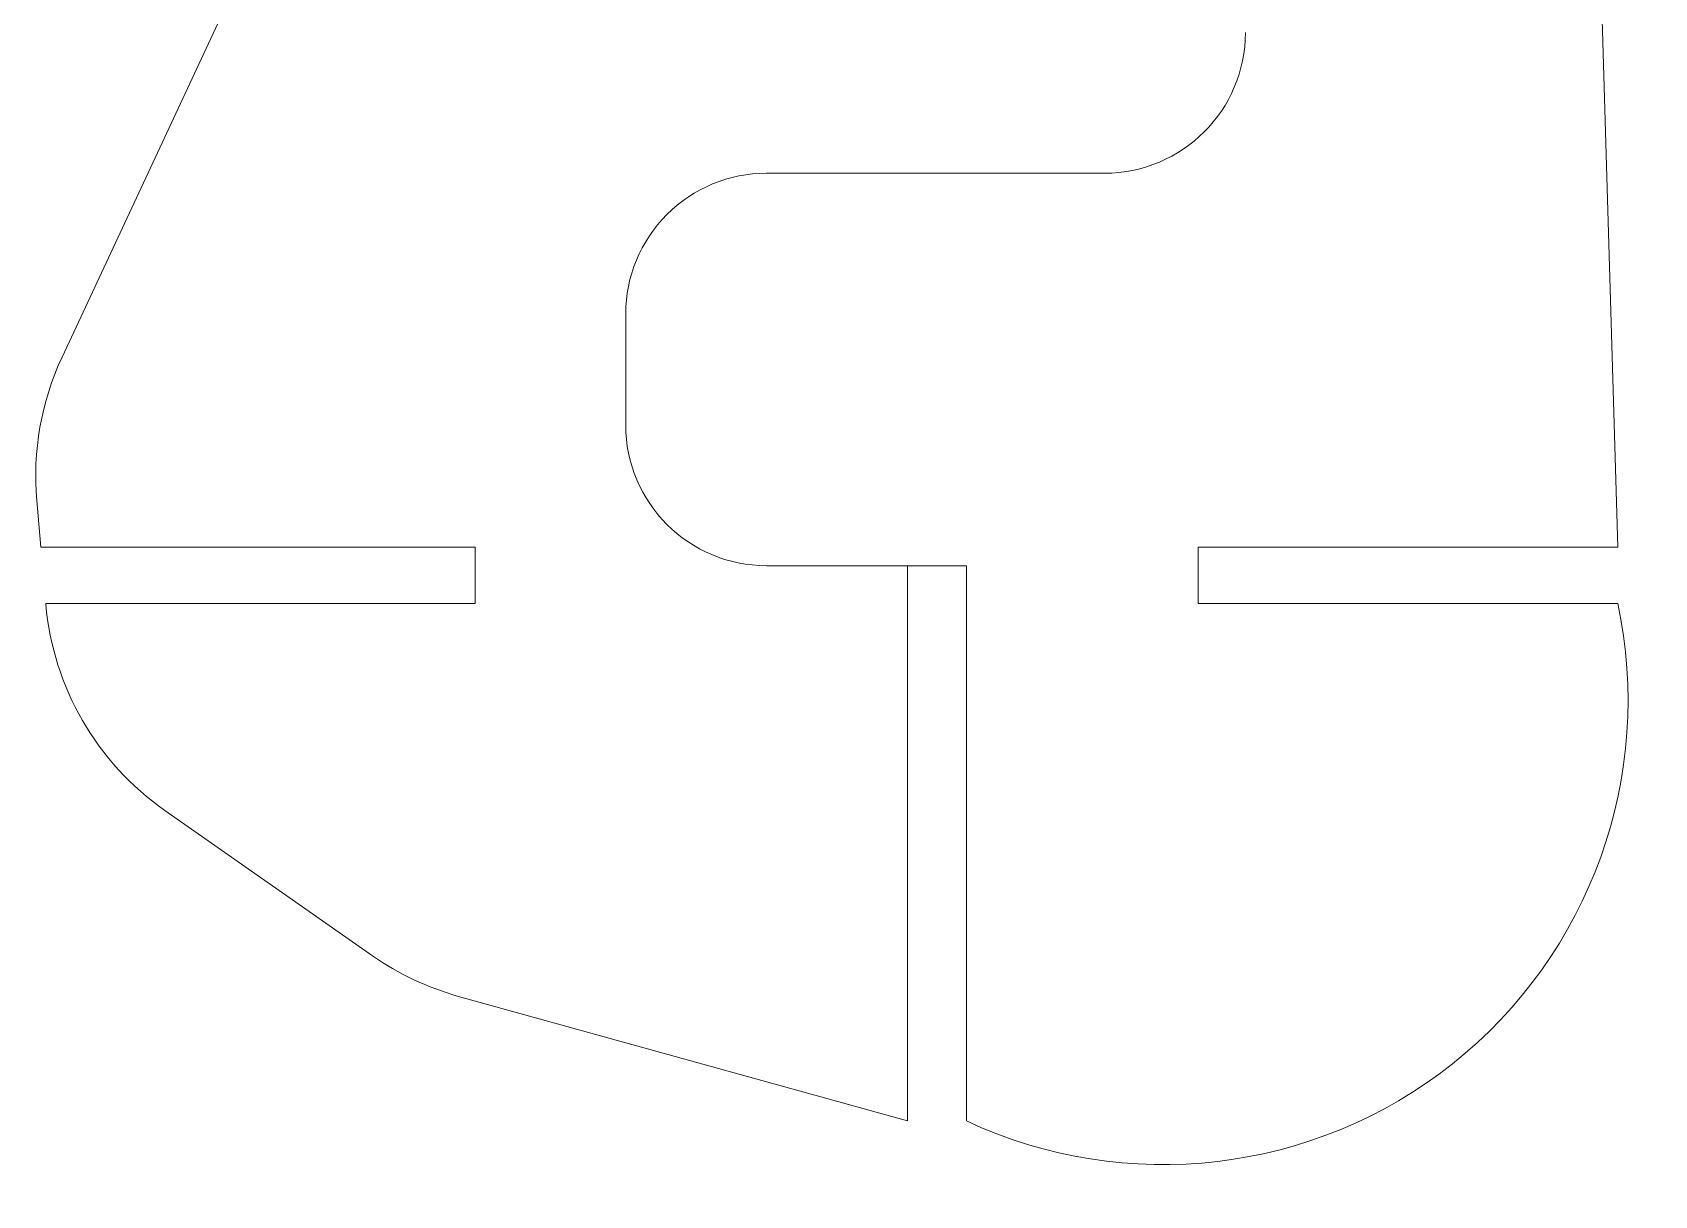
# Model space of a CAD drawing. Header units: millimetres. Extents: x 570 to 650.8, y -8.3 to 42.9.
# Drawn here: x 579.84 to 586.5, y 15.46 to 20.24 of the extents above; entities that cross this region are included whole.
import ezdxf

# ---------------------------------------------------------------- set-up
doc = ezdxf.new("R2010")
doc.units = ezdxf.units.MM
doc.header["$MEASUREMENT"] = 0
doc.layers.add('Layer 1', color=7, linetype='Continuous')

msp = doc.modelspace()

# ---------------------------------------------------------------- linework, layer by layer
at = {"layer": 'Layer 1', "color": 4, "lineweight": 9}
for points in [[(586.35007, 18.12887), (586.35007, 18.12887), (586.24953, 21.49779), (586.24953, 21.49779)], [(586.35007, 18.12887), (586.35007, 18.12887), (586.24953, 21.49779), (586.24953, 21.49779)], [(586.35007, 18.12887), (586.35007, 18.12887), (586.24953, 21.49779), (586.24953, 21.49779)], [(586.35007, 18.12887), (586.35007, 18.12887), (586.24953, 21.49779), (586.24953, 21.49779)], [(586.35007, 18.12887), (586.35007, 18.12887), (586.24953, 21.49779), (586.24953, 21.49779)], [(586.35007, 18.12887), (586.35007, 18.12887), (586.24953, 21.49779), (586.24953, 21.49779)], [(586.35007, 18.12887), (586.35007, 18.12887), (586.24953, 21.49779), (586.24953, 21.49779)], [(586.35007, 18.12887), (586.35007, 18.12887), (586.24953, 21.49779), (586.24953, 21.49779)], [(586.35007, 18.12887), (586.35007, 18.12887), (586.24953, 21.49779), (586.24953, 21.49779)], [(586.35007, 18.12887), (586.35007, 18.12887), (586.24953, 21.49779), (586.24953, 21.49779)], [(586.35007, 18.12887), (586.35007, 18.12887), (586.24953, 21.49779), (586.24953, 21.49779)], [(586.35007, 18.12887), (586.35007, 18.12887), (586.24953, 21.49779), (586.24953, 21.49779)], [(586.35007, 18.12887), (586.35007, 18.12887), (586.24953, 21.49779), (586.24953, 21.49779)], [(586.35007, 18.12887), (586.35007, 18.12887), (586.24953, 21.49779), (586.24953, 21.49779)], [(586.35007, 18.12887), (586.35007, 18.12887), (586.24953, 21.49779), (586.24953, 21.49779)], [(586.35007, 18.12887), (586.35007, 18.12887), (586.24953, 21.49779), (586.24953, 21.49779)], [(586.35007, 18.12887), (586.35007, 18.12887), (586.24953, 21.49779), (586.24953, 21.49779)], [(586.35007, 18.12887), (586.35007, 18.12887), (586.24953, 21.49779), (586.24953, 21.49779)], [(586.35007, 18.12887), (586.35007, 18.12887), (586.24953, 21.49779), (586.24953, 21.49779)], [(586.35007, 18.12887), (586.35007, 18.12887), (586.24953, 21.49779), (586.24953, 21.49779)], [(586.35007, 18.12887), (586.35007, 18.12887), (586.24953, 21.49779), (586.24953, 21.49779)], [(580.79902, 20.71151), (580.79902, 20.71151), (579.95866, 18.90959), (579.95866, 18.90959)], [(580.79902, 20.71151), (580.79902, 20.71151), (579.95866, 18.90959), (579.95866, 18.90959)], [(580.79902, 20.71151), (580.79902, 20.71151), (579.95866, 18.90959), (579.95866, 18.90959)], [(580.79902, 20.71151), (580.79902, 20.71151), (579.95866, 18.90959), (579.95866, 18.90959)], [(580.79902, 20.71151), (580.79902, 20.71151), (579.95866, 18.90959), (579.95866, 18.90959)], [(580.79902, 20.71151), (580.79902, 20.71151), (579.95866, 18.90959), (579.95866, 18.90959)], [(580.79902, 20.71151), (580.79902, 20.71151), (579.95866, 18.90959), (579.95866, 18.90959)], [(580.79902, 20.71151), (580.79902, 20.71151), (579.95866, 18.90959), (579.95866, 18.90959)], [(580.79902, 20.71151), (580.79902, 20.71151), (579.95866, 18.90959), (579.95866, 18.90959)], [(580.79902, 20.71151), (580.79902, 20.71151), (579.95866, 18.90959), (579.95866, 18.90959)], [(580.79902, 20.71151), (580.79902, 20.71151), (579.95866, 18.90959), (579.95866, 18.90959)], [(580.79902, 20.71151), (580.79902, 20.71151), (579.95866, 18.90959), (579.95866, 18.90959)], [(580.79902, 20.71151), (580.79902, 20.71151), (579.95866, 18.90959), (579.95866, 18.90959)], [(580.79902, 20.71151), (580.79902, 20.71151), (579.95866, 18.90959), (579.95866, 18.90959)], [(580.79902, 20.71151), (580.79902, 20.71151), (579.95866, 18.90959), (579.95866, 18.90959)], [(580.79902, 20.71151), (580.79902, 20.71151), (579.95866, 18.90959), (579.95866, 18.90959)], [(580.79902, 20.71151), (580.79902, 20.71151), (579.95866, 18.90959), (579.95866, 18.90959)], [(580.79902, 20.71151), (580.79902, 20.71151), (579.95866, 18.90959), (579.95866, 18.90959)], [(580.79902, 20.71151), (580.79902, 20.71151), (579.95866, 18.90959), (579.95866, 18.90959)], [(580.79902, 20.71151), (580.79902, 20.71151), (579.95866, 18.90959), (579.95866, 18.90959)], [(580.79902, 20.71151), (580.79902, 20.71151), (579.95866, 18.90959), (579.95866, 18.90959)], [(584.24139, 19.66539), (584.56096, 19.66539), (584.82002, 19.92444), (584.82002, 20.24397)], [(583.43137, 19.66539), (583.43137, 19.66539), (582.85281, 19.66539), (582.85281, 19.66539)], [(583.43137, 19.66539), (583.43137, 19.66539), (582.85281, 19.66539), (582.85281, 19.66539)], [(583.43137, 19.66539), (583.43137, 19.66539), (582.85281, 19.66539), (582.85281, 19.66539)], [(583.43137, 19.66539), (583.43137, 19.66539), (582.85281, 19.66539), (582.85281, 19.66539)], [(583.43137, 19.66539), (583.43137, 19.66539), (582.85281, 19.66539), (582.85281, 19.66539)], [(583.43137, 19.66539), (583.43137, 19.66539), (582.85281, 19.66539), (582.85281, 19.66539)], [(583.43137, 19.66539), (583.43137, 19.66539), (582.85281, 19.66539), (582.85281, 19.66539)], [(583.43137, 19.66539), (583.43137, 19.66539), (582.85281, 19.66539), (582.85281, 19.66539)], [(583.43137, 19.66539), (583.43137, 19.66539), (582.85281, 19.66539), (582.85281, 19.66539)], [(583.43137, 19.66539), (583.43137, 19.66539), (582.85281, 19.66539), (582.85281, 19.66539)], [(583.43137, 19.66539), (583.43137, 19.66539), (582.85281, 19.66539), (582.85281, 19.66539)], [(583.43137, 19.66539), (583.43137, 19.66539), (582.85281, 19.66539), (582.85281, 19.66539)], [(583.43137, 19.66539), (583.43137, 19.66539), (582.85281, 19.66539), (582.85281, 19.66539)], [(583.43137, 19.66539), (583.43137, 19.66539), (582.85281, 19.66539), (582.85281, 19.66539)], [(583.43137, 19.66539), (583.43137, 19.66539), (582.85281, 19.66539), (582.85281, 19.66539)], [(583.43137, 19.66539), (583.43137, 19.66539), (582.85281, 19.66539), (582.85281, 19.66539)], [(583.43137, 19.66539), (583.43137, 19.66539), (582.85281, 19.66539), (582.85281, 19.66539)], [(583.43137, 19.66539), (583.43137, 19.66539), (582.85281, 19.66539), (582.85281, 19.66539)], [(583.43137, 19.66539), (583.43137, 19.66539), (582.85281, 19.66539), (582.85281, 19.66539)], [(583.43137, 19.66539), (583.43137, 19.66539), (582.85281, 19.66539), (582.85281, 19.66539)], [(583.43137, 19.66539), (583.43137, 19.66539), (582.85281, 19.66539), (582.85281, 19.66539)], [(584.24139, 19.66539), (584.24139, 19.66539), (583.43137, 19.66539), (583.43137, 19.66539)], [(584.24139, 19.66539), (584.24139, 19.66539), (583.43137, 19.66539), (583.43137, 19.66539)], [(584.24139, 19.66539), (584.24139, 19.66539), (583.43137, 19.66539), (583.43137, 19.66539)], [(584.24139, 19.66539), (584.24139, 19.66539), (583.43137, 19.66539), (583.43137, 19.66539)], [(584.24139, 19.66539), (584.24139, 19.66539), (583.43137, 19.66539), (583.43137, 19.66539)], [(584.24139, 19.66539), (584.24139, 19.66539), (583.43137, 19.66539), (583.43137, 19.66539)], [(584.24139, 19.66539), (584.24139, 19.66539), (583.43137, 19.66539), (583.43137, 19.66539)], [(584.24139, 19.66539), (584.24139, 19.66539), (583.43137, 19.66539), (583.43137, 19.66539)], [(584.24139, 19.66539), (584.24139, 19.66539), (583.43137, 19.66539), (583.43137, 19.66539)], [(584.24139, 19.66539), (584.24139, 19.66539), (583.43137, 19.66539), (583.43137, 19.66539)], [(584.24139, 19.66539), (584.24139, 19.66539), (583.43137, 19.66539), (583.43137, 19.66539)], [(584.24139, 19.66539), (584.24139, 19.66539), (583.43137, 19.66539), (583.43137, 19.66539)], [(584.24139, 19.66539), (584.24139, 19.66539), (583.43137, 19.66539), (583.43137, 19.66539)], [(584.24139, 19.66539), (584.24139, 19.66539), (583.43137, 19.66539), (583.43137, 19.66539)], [(584.24139, 19.66539), (584.24139, 19.66539), (583.43137, 19.66539), (583.43137, 19.66539)], [(584.24139, 19.66539), (584.24139, 19.66539), (583.43137, 19.66539), (583.43137, 19.66539)], [(584.24139, 19.66539), (584.24139, 19.66539), (583.43137, 19.66539), (583.43137, 19.66539)], [(584.24139, 19.66539), (584.24139, 19.66539), (583.43137, 19.66539), (583.43137, 19.66539)], [(584.24139, 19.66539), (584.24139, 19.66539), (583.43137, 19.66539), (583.43137, 19.66539)], [(584.24139, 19.66539), (584.24139, 19.66539), (583.43137, 19.66539), (583.43137, 19.66539)], [(584.24139, 19.66539), (584.24139, 19.66539), (583.43137, 19.66539), (583.43137, 19.66539)], [(582.27421, 19.08678), (582.27421, 19.08678), (582.27421, 18.63087), (582.27421, 18.63087)], [(582.27421, 19.08678), (582.27421, 19.08678), (582.27421, 18.63087), (582.27421, 18.63087)], [(582.27421, 19.08678), (582.27421, 19.08678), (582.27421, 18.63087), (582.27421, 18.63087)], [(582.27421, 19.08678), (582.27421, 19.08678), (582.27421, 18.63087), (582.27421, 18.63087)], [(582.27421, 19.08678), (582.27421, 19.08678), (582.27421, 18.63087), (582.27421, 18.63087)], [(582.27421, 19.08678), (582.27421, 19.08678), (582.27421, 18.63087), (582.27421, 18.63087)], [(582.27421, 19.08678), (582.27421, 19.08678), (582.27421, 18.63087), (582.27421, 18.63087)], [(582.27421, 19.08678), (582.27421, 19.08678), (582.27421, 18.63087), (582.27421, 18.63087)], [(582.27421, 19.08678), (582.27421, 19.08678), (582.27421, 18.63087), (582.27421, 18.63087)], [(582.27421, 19.08678), (582.27421, 19.08678), (582.27421, 18.63087), (582.27421, 18.63087)], [(582.27421, 19.08678), (582.27421, 19.08678), (582.27421, 18.63087), (582.27421, 18.63087)], [(582.27421, 19.08678), (582.27421, 19.08678), (582.27421, 18.63087), (582.27421, 18.63087)], [(582.27421, 19.08678), (582.27421, 19.08678), (582.27421, 18.63087), (582.27421, 18.63087)], [(582.27421, 19.08678), (582.27421, 19.08678), (582.27421, 18.63087), (582.27421, 18.63087)], [(582.27421, 19.08678), (582.27421, 19.08678), (582.27421, 18.63087), (582.27421, 18.63087)], [(582.27421, 19.08678), (582.27421, 19.08678), (582.27421, 18.63087), (582.27421, 18.63087)], [(582.27421, 19.08678), (582.27421, 19.08678), (582.27421, 18.63087), (582.27421, 18.63087)], [(582.27421, 19.08678), (582.27421, 19.08678), (582.27421, 18.63087), (582.27421, 18.63087)], [(582.27421, 19.08678), (582.27421, 19.08678), (582.27421, 18.63087), (582.27421, 18.63087)], [(582.27421, 19.08678), (582.27421, 19.08678), (582.27421, 18.63087), (582.27421, 18.63087)], [(582.27421, 19.08678), (582.27421, 19.08678), (582.27421, 18.63087), (582.27421, 18.63087)], [(579.95866, 18.90959), (579.87281, 18.72549), (579.83696, 18.52198), (579.85463, 18.31962)], [(582.27421, 18.63087), (582.27421, 18.31128), (582.53323, 18.05226), (582.85281, 18.05221)], [(579.85463, 18.31962), (579.85463, 18.31962), (579.87143, 18.12887), (579.87143, 18.12887)], [(579.85463, 18.31962), (579.85463, 18.31962), (579.87143, 18.12887), (579.87143, 18.12887)], [(579.85463, 18.31962), (579.85463, 18.31962), (579.87143, 18.12887), (579.87143, 18.12887)], [(579.85463, 18.31962), (579.85463, 18.31962), (579.87143, 18.12887), (579.87143, 18.12887)], [(579.85463, 18.31962), (579.85463, 18.31962), (579.87143, 18.12887), (579.87143, 18.12887)], [(579.85463, 18.31962), (579.85463, 18.31962), (579.87143, 18.12887), (579.87143, 18.12887)], [(579.85463, 18.31962), (579.85463, 18.31962), (579.87143, 18.12887), (579.87143, 18.12887)], [(579.85463, 18.31962), (579.85463, 18.31962), (579.87143, 18.12887), (579.87143, 18.12887)], [(579.85463, 18.31962), (579.85463, 18.31962), (579.87143, 18.12887), (579.87143, 18.12887)], [(579.85463, 18.31962), (579.85463, 18.31962), (579.87143, 18.12887), (579.87143, 18.12887)], [(579.85463, 18.31962), (579.85463, 18.31962), (579.87143, 18.12887), (579.87143, 18.12887)], [(579.85463, 18.31962), (579.85463, 18.31962), (579.87143, 18.12887), (579.87143, 18.12887)], [(579.85463, 18.31962), (579.85463, 18.31962), (579.87143, 18.12887), (579.87143, 18.12887)], [(579.85463, 18.31962), (579.85463, 18.31962), (579.87143, 18.12887), (579.87143, 18.12887)], [(579.85463, 18.31962), (579.85463, 18.31962), (579.87143, 18.12887), (579.87143, 18.12887)], [(579.85463, 18.31962), (579.85463, 18.31962), (579.87143, 18.12887), (579.87143, 18.12887)], [(579.85463, 18.31962), (579.85463, 18.31962), (579.87143, 18.12887), (579.87143, 18.12887)], [(579.85463, 18.31962), (579.85463, 18.31962), (579.87143, 18.12887), (579.87143, 18.12887)], [(579.85463, 18.31962), (579.85463, 18.31962), (579.87143, 18.12887), (579.87143, 18.12887)], [(579.85463, 18.31962), (579.85463, 18.31962), (579.87143, 18.12887), (579.87143, 18.12887)], [(579.85463, 18.31962), (579.85463, 18.31962), (579.87143, 18.12887), (579.87143, 18.12887)], [(581.65636, 18.12887), (581.65636, 18.12887), (579.87143, 18.12887), (579.87143, 18.12887)], [(581.65636, 18.12887), (581.65636, 18.12887), (579.87143, 18.12887), (579.87143, 18.12887)], [(581.65636, 18.12887), (581.65636, 18.12887), (579.87143, 18.12887), (579.87143, 18.12887)], [(581.65636, 18.12887), (581.65636, 18.12887), (579.87143, 18.12887), (579.87143, 18.12887)], [(581.65636, 18.12887), (581.65636, 18.12887), (579.87143, 18.12887), (579.87143, 18.12887)], [(581.65636, 18.12887), (581.65636, 18.12887), (579.87143, 18.12887), (579.87143, 18.12887)], [(581.65636, 18.12887), (581.65636, 18.12887), (579.87143, 18.12887), (579.87143, 18.12887)], [(581.65636, 18.12887), (581.65636, 18.12887), (579.87143, 18.12887), (579.87143, 18.12887)], [(581.65636, 18.12887), (581.65636, 18.12887), (579.87143, 18.12887), (579.87143, 18.12887)], [(581.65636, 18.12887), (581.65636, 18.12887), (579.87143, 18.12887), (579.87143, 18.12887)], [(581.65636, 18.12887), (581.65636, 18.12887), (579.87143, 18.12887), (579.87143, 18.12887)], [(581.65636, 18.12887), (581.65636, 18.12887), (579.87143, 18.12887), (579.87143, 18.12887)], [(581.65636, 18.12887), (581.65636, 18.12887), (579.87143, 18.12887), (579.87143, 18.12887)], [(581.65636, 18.12887), (581.65636, 18.12887), (579.87143, 18.12887), (579.87143, 18.12887)], [(581.65636, 18.12887), (581.65636, 18.12887), (579.87143, 18.12887), (579.87143, 18.12887)], [(581.65636, 18.12887), (581.65636, 18.12887), (579.87143, 18.12887), (579.87143, 18.12887)], [(581.65636, 18.12887), (581.65636, 18.12887), (579.87143, 18.12887), (579.87143, 18.12887)], [(581.65636, 18.12887), (581.65636, 18.12887), (579.87143, 18.12887), (579.87143, 18.12887)], [(581.65636, 18.12887), (581.65636, 18.12887), (579.87143, 18.12887), (579.87143, 18.12887)], [(581.65636, 18.12887), (581.65636, 18.12887), (579.87143, 18.12887), (579.87143, 18.12887)], [(581.65636, 18.12887), (581.65636, 18.12887), (579.87143, 18.12887), (579.87143, 18.12887)], [(581.65636, 18.12887), (581.65636, 18.12887), (581.65636, 17.89744), (581.65636, 17.89744)], [(581.65636, 18.12887), (581.65636, 18.12887), (581.65636, 17.89744), (581.65636, 17.89744)], [(581.65636, 18.12887), (581.65636, 18.12887), (581.65636, 17.89744), (581.65636, 17.89744)], [(581.65636, 18.12887), (581.65636, 18.12887), (581.65636, 17.89744), (581.65636, 17.89744)], [(581.65636, 18.12887), (581.65636, 18.12887), (581.65636, 17.89744), (581.65636, 17.89744)], [(581.65636, 18.12887), (581.65636, 18.12887), (581.65636, 17.89744), (581.65636, 17.89744)], [(581.65636, 18.12887), (581.65636, 18.12887), (581.65636, 17.89744), (581.65636, 17.89744)], [(581.65636, 18.12887), (581.65636, 18.12887), (581.65636, 17.89744), (581.65636, 17.89744)], [(581.65636, 18.12887), (581.65636, 18.12887), (581.65636, 17.89744), (581.65636, 17.89744)], [(581.65636, 18.12887), (581.65636, 18.12887), (581.65636, 17.89744), (581.65636, 17.89744)], [(581.65636, 18.12887), (581.65636, 18.12887), (581.65636, 17.89744), (581.65636, 17.89744)], [(581.65636, 18.12887), (581.65636, 18.12887), (581.65636, 17.89744), (581.65636, 17.89744)], [(581.65636, 18.12887), (581.65636, 18.12887), (581.65636, 17.89744), (581.65636, 17.89744)], [(581.65636, 18.12887), (581.65636, 18.12887), (581.65636, 17.89744), (581.65636, 17.89744)], [(581.65636, 18.12887), (581.65636, 18.12887), (581.65636, 17.89744), (581.65636, 17.89744)], [(581.65636, 18.12887), (581.65636, 18.12887), (581.65636, 17.89744), (581.65636, 17.89744)], [(581.65636, 18.12887), (581.65636, 18.12887), (581.65636, 17.89744), (581.65636, 17.89744)], [(581.65636, 18.12887), (581.65636, 18.12887), (581.65636, 17.89744), (581.65636, 17.89744)], [(581.65636, 18.12887), (581.65636, 18.12887), (581.65636, 17.89744), (581.65636, 17.89744)], [(581.65636, 18.12887), (581.65636, 18.12887), (581.65636, 17.89744), (581.65636, 17.89744)], [(581.65636, 18.12887), (581.65636, 18.12887), (581.65636, 17.89744), (581.65636, 17.89744)], [(584.62599, 18.12887), (584.62599, 18.12887), (584.62599, 17.89744), (584.62599, 17.89744)], [(584.62599, 18.12887), (584.62599, 18.12887), (584.62599, 17.89744), (584.62599, 17.89744)], [(584.62599, 18.12887), (584.62599, 18.12887), (584.62599, 17.89744), (584.62599, 17.89744)], [(584.62599, 18.12887), (584.62599, 18.12887), (584.62599, 17.89744), (584.62599, 17.89744)], [(584.62599, 18.12887), (584.62599, 18.12887), (584.62599, 17.89744), (584.62599, 17.89744)], [(584.62599, 18.12887), (584.62599, 18.12887), (584.62599, 17.89744), (584.62599, 17.89744)], [(584.62599, 18.12887), (584.62599, 18.12887), (584.62599, 17.89744), (584.62599, 17.89744)], [(584.62599, 18.12887), (584.62599, 18.12887), (584.62599, 17.89744), (584.62599, 17.89744)], [(584.62599, 18.12887), (584.62599, 18.12887), (584.62599, 17.89744), (584.62599, 17.89744)], [(584.62599, 18.12887), (584.62599, 18.12887), (584.62599, 17.89744), (584.62599, 17.89744)], [(584.62599, 18.12887), (584.62599, 18.12887), (584.62599, 17.89744), (584.62599, 17.89744)], [(584.62599, 18.12887), (584.62599, 18.12887), (584.62599, 17.89744), (584.62599, 17.89744)], [(584.62599, 18.12887), (584.62599, 18.12887), (584.62599, 17.89744), (584.62599, 17.89744)], [(584.62599, 18.12887), (584.62599, 18.12887), (584.62599, 17.89744), (584.62599, 17.89744)], [(584.62599, 18.12887), (584.62599, 18.12887), (584.62599, 17.89744), (584.62599, 17.89744)], [(584.62599, 18.12887), (584.62599, 18.12887), (584.62599, 17.89744), (584.62599, 17.89744)], [(584.62599, 18.12887), (584.62599, 18.12887), (584.62599, 17.89744), (584.62599, 17.89744)], [(584.62599, 18.12887), (584.62599, 18.12887), (584.62599, 17.89744), (584.62599, 17.89744)], [(584.62599, 18.12887), (584.62599, 18.12887), (584.62599, 17.89744), (584.62599, 17.89744)], [(584.62599, 18.12887), (584.62599, 18.12887), (584.62599, 17.89744), (584.62599, 17.89744)], [(584.62599, 18.12887), (584.62599, 18.12887), (584.62599, 17.89744), (584.62599, 17.89744)], [(584.62599, 18.12887), (584.62599, 18.12887), (585.59791, 18.12887), (585.59791, 18.12887)], [(584.62599, 18.12887), (584.62599, 18.12887), (585.59791, 18.12887), (585.59791, 18.12887)], [(584.62599, 18.12887), (584.62599, 18.12887), (585.59791, 18.12887), (585.59791, 18.12887)], [(584.62599, 18.12887), (584.62599, 18.12887), (585.59791, 18.12887), (585.59791, 18.12887)], [(584.62599, 18.12887), (584.62599, 18.12887), (585.59791, 18.12887), (585.59791, 18.12887)], [(584.62599, 18.12887), (584.62599, 18.12887), (585.59791, 18.12887), (585.59791, 18.12887)], [(584.62599, 18.12887), (584.62599, 18.12887), (585.59791, 18.12887), (585.59791, 18.12887)], [(584.62599, 18.12887), (584.62599, 18.12887), (585.59791, 18.12887), (585.59791, 18.12887)], [(584.62599, 18.12887), (584.62599, 18.12887), (585.59791, 18.12887), (585.59791, 18.12887)], [(584.62599, 18.12887), (584.62599, 18.12887), (585.59791, 18.12887), (585.59791, 18.12887)], [(584.62599, 18.12887), (584.62599, 18.12887), (585.59791, 18.12887), (585.59791, 18.12887)], [(584.62599, 18.12887), (584.62599, 18.12887), (585.59791, 18.12887), (585.59791, 18.12887)], [(584.62599, 18.12887), (584.62599, 18.12887), (585.59791, 18.12887), (585.59791, 18.12887)], [(584.62599, 18.12887), (584.62599, 18.12887), (585.59791, 18.12887), (585.59791, 18.12887)], [(584.62599, 18.12887), (584.62599, 18.12887), (585.59791, 18.12887), (585.59791, 18.12887)], [(584.62599, 18.12887), (584.62599, 18.12887), (585.59791, 18.12887), (585.59791, 18.12887)], [(584.62599, 18.12887), (584.62599, 18.12887), (585.59791, 18.12887), (585.59791, 18.12887)], [(584.62599, 18.12887), (584.62599, 18.12887), (585.59791, 18.12887), (585.59791, 18.12887)], [(584.62599, 18.12887), (584.62599, 18.12887), (585.59791, 18.12887), (585.59791, 18.12887)], [(584.62599, 18.12887), (584.62599, 18.12887), (585.59791, 18.12887), (585.59791, 18.12887)], [(584.62599, 18.12887), (584.62599, 18.12887), (585.59791, 18.12887), (585.59791, 18.12887)], [(585.59791, 18.12887), (585.59791, 18.12887), (586.35007, 18.12887), (586.35007, 18.12887)], [(585.59791, 18.12887), (585.59791, 18.12887), (586.35007, 18.12887), (586.35007, 18.12887)], [(585.59791, 18.12887), (585.59791, 18.12887), (586.35007, 18.12887), (586.35007, 18.12887)], [(585.59791, 18.12887), (585.59791, 18.12887), (586.35007, 18.12887), (586.35007, 18.12887)], [(585.59791, 18.12887), (585.59791, 18.12887), (586.35007, 18.12887), (586.35007, 18.12887)], [(585.59791, 18.12887), (585.59791, 18.12887), (586.35007, 18.12887), (586.35007, 18.12887)], [(585.59791, 18.12887), (585.59791, 18.12887), (586.35007, 18.12887), (586.35007, 18.12887)], [(585.59791, 18.12887), (585.59791, 18.12887), (586.35007, 18.12887), (586.35007, 18.12887)], [(585.59791, 18.12887), (585.59791, 18.12887), (586.35007, 18.12887), (586.35007, 18.12887)], [(585.59791, 18.12887), (585.59791, 18.12887), (586.35007, 18.12887), (586.35007, 18.12887)], [(585.59791, 18.12887), (585.59791, 18.12887), (586.35007, 18.12887), (586.35007, 18.12887)], [(585.59791, 18.12887), (585.59791, 18.12887), (586.35007, 18.12887), (586.35007, 18.12887)], [(585.59791, 18.12887), (585.59791, 18.12887), (586.35007, 18.12887), (586.35007, 18.12887)], [(585.59791, 18.12887), (585.59791, 18.12887), (586.35007, 18.12887), (586.35007, 18.12887)], [(585.59791, 18.12887), (585.59791, 18.12887), (586.35007, 18.12887), (586.35007, 18.12887)], [(585.59791, 18.12887), (585.59791, 18.12887), (586.35007, 18.12887), (586.35007, 18.12887)], [(585.59791, 18.12887), (585.59791, 18.12887), (586.35007, 18.12887), (586.35007, 18.12887)], [(585.59791, 18.12887), (585.59791, 18.12887), (586.35007, 18.12887), (586.35007, 18.12887)], [(585.59791, 18.12887), (585.59791, 18.12887), (586.35007, 18.12887), (586.35007, 18.12887)], [(585.59791, 18.12887), (585.59791, 18.12887), (586.35007, 18.12887), (586.35007, 18.12887)], [(585.59791, 18.12887), (585.59791, 18.12887), (586.35007, 18.12887), (586.35007, 18.12887)], [(582.85281, 18.05222), (582.85281, 18.05222), (583.43137, 18.05222), (583.43137, 18.05222)], [(582.85281, 18.05222), (582.85281, 18.05222), (583.43137, 18.05222), (583.43137, 18.05222)], [(582.85281, 18.05222), (582.85281, 18.05222), (583.43137, 18.05222), (583.43137, 18.05222)], [(582.85281, 18.05222), (582.85281, 18.05222), (583.43137, 18.05222), (583.43137, 18.05222)], [(582.85281, 18.05222), (582.85281, 18.05222), (583.43137, 18.05222), (583.43137, 18.05222)], [(582.85281, 18.05222), (582.85281, 18.05222), (583.43137, 18.05222), (583.43137, 18.05222)], [(582.85281, 18.05222), (582.85281, 18.05222), (583.43137, 18.05222), (583.43137, 18.05222)], [(582.85281, 18.05222), (582.85281, 18.05222), (583.43137, 18.05222), (583.43137, 18.05222)], [(582.85281, 18.05222), (582.85281, 18.05222), (583.43137, 18.05222), (583.43137, 18.05222)], [(582.85281, 18.05222), (582.85281, 18.05222), (583.43137, 18.05222), (583.43137, 18.05222)], [(582.85281, 18.05222), (582.85281, 18.05222), (583.43137, 18.05222), (583.43137, 18.05222)], [(582.85281, 18.05222), (582.85281, 18.05222), (583.43137, 18.05222), (583.43137, 18.05222)], [(582.85281, 18.05222), (582.85281, 18.05222), (583.43137, 18.05222), (583.43137, 18.05222)], [(582.85281, 18.05222), (582.85281, 18.05222), (583.43137, 18.05222), (583.43137, 18.05222)], [(582.85281, 18.05222), (582.85281, 18.05222), (583.43137, 18.05222), (583.43137, 18.05222)], [(582.85281, 18.05222), (582.85281, 18.05222), (583.43137, 18.05222), (583.43137, 18.05222)], [(582.85281, 18.05222), (582.85281, 18.05222), (583.43137, 18.05222), (583.43137, 18.05222)], [(582.85281, 18.05222), (582.85281, 18.05222), (583.43137, 18.05222), (583.43137, 18.05222)], [(582.85281, 18.05222), (582.85281, 18.05222), (583.43137, 18.05222), (583.43137, 18.05222)], [(582.85281, 18.05222), (582.85281, 18.05222), (583.43137, 18.05222), (583.43137, 18.05222)], [(582.85281, 18.05222), (582.85281, 18.05222), (583.43137, 18.05222), (583.43137, 18.05222)], [(583.43137, 18.05222), (583.43137, 18.05222), (583.43137, 15.76988), (583.43137, 15.76988)], [(583.43137, 18.05222), (583.43137, 18.05222), (583.43137, 15.76988), (583.43137, 15.76988)], [(583.43137, 18.05222), (583.43137, 18.05222), (583.43137, 15.76988), (583.43137, 15.76988)], [(583.43137, 18.05222), (583.43137, 18.05222), (583.43137, 15.76988), (583.43137, 15.76988)], [(583.43137, 18.05222), (583.43137, 18.05222), (583.43137, 15.76988), (583.43137, 15.76988)], [(583.43137, 18.05222), (583.43137, 18.05222), (583.43137, 15.76988), (583.43137, 15.76988)], [(583.43137, 18.05222), (583.43137, 18.05222), (583.43137, 15.76988), (583.43137, 15.76988)], [(583.43137, 18.05222), (583.43137, 18.05222), (583.43137, 15.76988), (583.43137, 15.76988)], [(583.43137, 18.05222), (583.43137, 18.05222), (583.43137, 15.76988), (583.43137, 15.76988)], [(583.43137, 18.05222), (583.43137, 18.05222), (583.43137, 15.76988), (583.43137, 15.76988)], [(583.43137, 18.05222), (583.43137, 18.05222), (583.43137, 15.76988), (583.43137, 15.76988)], [(583.43137, 18.05222), (583.43137, 18.05222), (583.43137, 15.76988), (583.43137, 15.76988)], [(583.43137, 18.05222), (583.43137, 18.05222), (583.43137, 15.76988), (583.43137, 15.76988)], [(583.43137, 18.05222), (583.43137, 18.05222), (583.43137, 15.76988), (583.43137, 15.76988)], [(583.43137, 18.05222), (583.43137, 18.05222), (583.43137, 15.76988), (583.43137, 15.76988)], [(583.43137, 18.05222), (583.43137, 18.05222), (583.43137, 15.76988), (583.43137, 15.76988)], [(583.43137, 18.05222), (583.43137, 18.05222), (583.43137, 15.76988), (583.43137, 15.76988)], [(583.43137, 18.05222), (583.43137, 18.05222), (583.43137, 15.76988), (583.43137, 15.76988)], [(583.43137, 18.05222), (583.43137, 18.05222), (583.43137, 15.76988), (583.43137, 15.76988)], [(583.43137, 18.05222), (583.43137, 18.05222), (583.43137, 15.76988), (583.43137, 15.76988)], [(583.43137, 18.05222), (583.43137, 18.05222), (583.43137, 15.76988), (583.43137, 15.76988)], [(583.43137, 18.05222), (583.43137, 18.05222), (583.67457, 18.05222), (583.67457, 18.05222)], [(583.43137, 18.05222), (583.43137, 18.05222), (583.67457, 18.05222), (583.67457, 18.05222)], [(583.43137, 18.05222), (583.43137, 18.05222), (583.67457, 18.05222), (583.67457, 18.05222)], [(583.43137, 18.05222), (583.43137, 18.05222), (583.67457, 18.05222), (583.67457, 18.05222)], [(583.43137, 18.05222), (583.43137, 18.05222), (583.67457, 18.05222), (583.67457, 18.05222)], [(583.43137, 18.05222), (583.43137, 18.05222), (583.67457, 18.05222), (583.67457, 18.05222)], [(583.43137, 18.05222), (583.43137, 18.05222), (583.67457, 18.05222), (583.67457, 18.05222)], [(583.43137, 18.05222), (583.43137, 18.05222), (583.67457, 18.05222), (583.67457, 18.05222)], [(583.43137, 18.05222), (583.43137, 18.05222), (583.67457, 18.05222), (583.67457, 18.05222)], [(583.43137, 18.05222), (583.43137, 18.05222), (583.67457, 18.05222), (583.67457, 18.05222)], [(583.43137, 18.05222), (583.43137, 18.05222), (583.67457, 18.05222), (583.67457, 18.05222)], [(583.43137, 18.05222), (583.43137, 18.05222), (583.67457, 18.05222), (583.67457, 18.05222)], [(583.43137, 18.05222), (583.43137, 18.05222), (583.67457, 18.05222), (583.67457, 18.05222)], [(583.43137, 18.05222), (583.43137, 18.05222), (583.67457, 18.05222), (583.67457, 18.05222)], [(583.43137, 18.05222), (583.43137, 18.05222), (583.67457, 18.05222), (583.67457, 18.05222)], [(583.43137, 18.05222), (583.43137, 18.05222), (583.67457, 18.05222), (583.67457, 18.05222)], [(583.43137, 18.05222), (583.43137, 18.05222), (583.67457, 18.05222), (583.67457, 18.05222)], [(583.43137, 18.05222), (583.43137, 18.05222), (583.67457, 18.05222), (583.67457, 18.05222)], [(583.43137, 18.05222), (583.43137, 18.05222), (583.67457, 18.05222), (583.67457, 18.05222)], [(583.43137, 18.05222), (583.43137, 18.05222), (583.67457, 18.05222), (583.67457, 18.05222)], [(583.43137, 18.05222), (583.43137, 18.05222), (583.67457, 18.05222), (583.67457, 18.05222)], [(583.67457, 18.05222), (583.67457, 18.05222), (583.67457, 15.76988), (583.67457, 15.76988)], [(583.67457, 18.05222), (583.67457, 18.05222), (583.67457, 15.76988), (583.67457, 15.76988)], [(583.67457, 18.05222), (583.67457, 18.05222), (583.67457, 15.76988), (583.67457, 15.76988)], [(583.67457, 18.05222), (583.67457, 18.05222), (583.67457, 15.76988), (583.67457, 15.76988)], [(583.67457, 18.05222), (583.67457, 18.05222), (583.67457, 15.76988), (583.67457, 15.76988)], [(583.67457, 18.05222), (583.67457, 18.05222), (583.67457, 15.76988), (583.67457, 15.76988)], [(583.67457, 18.05222), (583.67457, 18.05222), (583.67457, 15.76988), (583.67457, 15.76988)], [(583.67457, 18.05222), (583.67457, 18.05222), (583.67457, 15.76988), (583.67457, 15.76988)], [(583.67457, 18.05222), (583.67457, 18.05222), (583.67457, 15.76988), (583.67457, 15.76988)], [(583.67457, 18.05222), (583.67457, 18.05222), (583.67457, 15.76988), (583.67457, 15.76988)], [(583.67457, 18.05222), (583.67457, 18.05222), (583.67457, 15.76988), (583.67457, 15.76988)], [(583.67457, 18.05222), (583.67457, 18.05222), (583.67457, 15.76988), (583.67457, 15.76988)], [(583.67457, 18.05222), (583.67457, 18.05222), (583.67457, 15.76988), (583.67457, 15.76988)], [(583.67457, 18.05222), (583.67457, 18.05222), (583.67457, 15.76988), (583.67457, 15.76988)], [(583.67457, 18.05222), (583.67457, 18.05222), (583.67457, 15.76988), (583.67457, 15.76988)], [(583.67457, 18.05222), (583.67457, 18.05222), (583.67457, 15.76988), (583.67457, 15.76988)], [(583.67457, 18.05222), (583.67457, 18.05222), (583.67457, 15.76988), (583.67457, 15.76988)], [(583.67457, 18.05222), (583.67457, 18.05222), (583.67457, 15.76988), (583.67457, 15.76988)], [(583.67457, 18.05222), (583.67457, 18.05222), (583.67457, 15.76988), (583.67457, 15.76988)], [(583.67457, 18.05222), (583.67457, 18.05222), (583.67457, 15.76988), (583.67457, 15.76988)], [(583.67457, 18.05222), (583.67457, 18.05222), (583.67457, 15.76988), (583.67457, 15.76988)], [(581.65636, 17.89744), (581.65636, 17.89744), (579.89154, 17.89744), (579.89154, 17.89744)], [(581.65636, 17.89744), (581.65636, 17.89744), (579.89154, 17.89744), (579.89154, 17.89744)], [(581.65636, 17.89744), (581.65636, 17.89744), (579.89154, 17.89744), (579.89154, 17.89744)], [(581.65636, 17.89744), (581.65636, 17.89744), (579.89154, 17.89744), (579.89154, 17.89744)], [(581.65636, 17.89744), (581.65636, 17.89744), (579.89154, 17.89744), (579.89154, 17.89744)], [(581.65636, 17.89744), (581.65636, 17.89744), (579.89154, 17.89744), (579.89154, 17.89744)], [(581.65636, 17.89744), (581.65636, 17.89744), (579.89154, 17.89744), (579.89154, 17.89744)], [(581.65636, 17.89744), (581.65636, 17.89744), (579.89154, 17.89744), (579.89154, 17.89744)], [(581.65636, 17.89744), (581.65636, 17.89744), (579.89154, 17.89744), (579.89154, 17.89744)], [(581.65636, 17.89744), (581.65636, 17.89744), (579.89154, 17.89744), (579.89154, 17.89744)], [(581.65636, 17.89744), (581.65636, 17.89744), (579.89154, 17.89744), (579.89154, 17.89744)], [(581.65636, 17.89744), (581.65636, 17.89744), (579.89154, 17.89744), (579.89154, 17.89744)], [(581.65636, 17.89744), (581.65636, 17.89744), (579.89154, 17.89744), (579.89154, 17.89744)], [(581.65636, 17.89744), (581.65636, 17.89744), (579.89154, 17.89744), (579.89154, 17.89744)], [(581.65636, 17.89744), (581.65636, 17.89744), (579.89154, 17.89744), (579.89154, 17.89744)], [(581.65636, 17.89744), (581.65636, 17.89744), (579.89154, 17.89744), (579.89154, 17.89744)], [(581.65636, 17.89744), (581.65636, 17.89744), (579.89154, 17.89744), (579.89154, 17.89744)], [(581.65636, 17.89744), (581.65636, 17.89744), (579.89154, 17.89744), (579.89154, 17.89744)], [(581.65636, 17.89744), (581.65636, 17.89744), (579.89154, 17.89744), (579.89154, 17.89744)], [(581.65636, 17.89744), (581.65636, 17.89744), (579.89154, 17.89744), (579.89154, 17.89744)], [(581.65636, 17.89744), (581.65636, 17.89744), (579.89154, 17.89744), (579.89154, 17.89744)], [(579.89154, 17.89744), (579.89154, 17.89744), (579.89207, 17.89321), (579.89207, 17.89321)], [(579.89154, 17.89744), (579.89154, 17.89744), (579.89207, 17.89321), (579.89207, 17.89321)], [(579.89154, 17.89744), (579.89154, 17.89744), (579.89207, 17.89321), (579.89207, 17.89321)], [(579.89154, 17.89744), (579.89154, 17.89744), (579.89207, 17.89321), (579.89207, 17.89321)], [(579.89154, 17.89744), (579.89154, 17.89744), (579.89207, 17.89321), (579.89207, 17.89321)], [(579.89154, 17.89744), (579.89154, 17.89744), (579.89207, 17.89321), (579.89207, 17.89321)], [(579.89154, 17.89744), (579.89154, 17.89744), (579.89207, 17.89321), (579.89207, 17.89321)], [(579.89154, 17.89744), (579.89154, 17.89744), (579.89207, 17.89321), (579.89207, 17.89321)], [(579.89154, 17.89744), (579.89154, 17.89744), (579.89207, 17.89321), (579.89207, 17.89321)], [(579.89154, 17.89744), (579.89154, 17.89744), (579.89207, 17.89321), (579.89207, 17.89321)], [(579.89154, 17.89744), (579.89154, 17.89744), (579.89207, 17.89321), (579.89207, 17.89321)], [(579.89154, 17.89744), (579.89154, 17.89744), (579.89207, 17.89321), (579.89207, 17.89321)], [(579.89154, 17.89744), (579.89154, 17.89744), (579.89207, 17.89321), (579.89207, 17.89321)], [(579.89154, 17.89744), (579.89154, 17.89744), (579.89207, 17.89321), (579.89207, 17.89321)], [(579.89154, 17.89744), (579.89154, 17.89744), (579.89207, 17.89321), (579.89207, 17.89321)], [(579.89154, 17.89744), (579.89154, 17.89744), (579.89207, 17.89321), (579.89207, 17.89321)], [(579.89154, 17.89744), (579.89154, 17.89744), (579.89207, 17.89321), (579.89207, 17.89321)], [(579.89154, 17.89744), (579.89154, 17.89744), (579.89207, 17.89321), (579.89207, 17.89321)], [(579.89154, 17.89744), (579.89154, 17.89744), (579.89207, 17.89321), (579.89207, 17.89321)], [(579.89154, 17.89744), (579.89154, 17.89744), (579.89207, 17.89321), (579.89207, 17.89321)], [(579.89154, 17.89744), (579.89154, 17.89744), (579.89207, 17.89321), (579.89207, 17.89321)], [(579.89207, 17.89316), (579.92184, 17.55237), (580.10092, 17.24228), (580.38116, 17.04609)], [(584.62599, 17.89744), (584.62599, 17.89744), (585.55703, 17.89744), (585.55703, 17.89744)], [(584.62599, 17.89744), (584.62599, 17.89744), (585.55703, 17.89744), (585.55703, 17.89744)], [(584.62599, 17.89744), (584.62599, 17.89744), (585.55703, 17.89744), (585.55703, 17.89744)], [(584.62599, 17.89744), (584.62599, 17.89744), (585.55703, 17.89744), (585.55703, 17.89744)], [(584.62599, 17.89744), (584.62599, 17.89744), (585.55703, 17.89744), (585.55703, 17.89744)], [(584.62599, 17.89744), (584.62599, 17.89744), (585.55703, 17.89744), (585.55703, 17.89744)], [(584.62599, 17.89744), (584.62599, 17.89744), (585.55703, 17.89744), (585.55703, 17.89744)], [(584.62599, 17.89744), (584.62599, 17.89744), (585.55703, 17.89744), (585.55703, 17.89744)], [(584.62599, 17.89744), (584.62599, 17.89744), (585.55703, 17.89744), (585.55703, 17.89744)], [(584.62599, 17.89744), (584.62599, 17.89744), (585.55703, 17.89744), (585.55703, 17.89744)], [(584.62599, 17.89744), (584.62599, 17.89744), (585.55703, 17.89744), (585.55703, 17.89744)], [(584.62599, 17.89744), (584.62599, 17.89744), (585.55703, 17.89744), (585.55703, 17.89744)], [(584.62599, 17.89744), (584.62599, 17.89744), (585.55703, 17.89744), (585.55703, 17.89744)], [(584.62599, 17.89744), (584.62599, 17.89744), (585.55703, 17.89744), (585.55703, 17.89744)], [(584.62599, 17.89744), (584.62599, 17.89744), (585.55703, 17.89744), (585.55703, 17.89744)], [(584.62599, 17.89744), (584.62599, 17.89744), (585.55703, 17.89744), (585.55703, 17.89744)], [(584.62599, 17.89744), (584.62599, 17.89744), (585.55703, 17.89744), (585.55703, 17.89744)], [(584.62599, 17.89744), (584.62599, 17.89744), (585.55703, 17.89744), (585.55703, 17.89744)], [(584.62599, 17.89744), (584.62599, 17.89744), (585.55703, 17.89744), (585.55703, 17.89744)], [(584.62599, 17.89744), (584.62599, 17.89744), (585.55703, 17.89744), (585.55703, 17.89744)], [(584.62599, 17.89744), (584.62599, 17.89744), (585.55703, 17.89744), (585.55703, 17.89744)], [(585.55703, 17.89744), (585.55703, 17.89744), (586.35007, 17.89744), (586.35007, 17.89744)], [(585.55703, 17.89744), (585.55703, 17.89744), (586.35007, 17.89744), (586.35007, 17.89744)], [(585.55703, 17.89744), (585.55703, 17.89744), (586.35007, 17.89744), (586.35007, 17.89744)], [(585.55703, 17.89744), (585.55703, 17.89744), (586.35007, 17.89744), (586.35007, 17.89744)], [(585.55703, 17.89744), (585.55703, 17.89744), (586.35007, 17.89744), (586.35007, 17.89744)], [(585.55703, 17.89744), (585.55703, 17.89744), (586.35007, 17.89744), (586.35007, 17.89744)], [(585.55703, 17.89744), (585.55703, 17.89744), (586.35007, 17.89744), (586.35007, 17.89744)], [(585.55703, 17.89744), (585.55703, 17.89744), (586.35007, 17.89744), (586.35007, 17.89744)], [(585.55703, 17.89744), (585.55703, 17.89744), (586.35007, 17.89744), (586.35007, 17.89744)], [(585.55703, 17.89744), (585.55703, 17.89744), (586.35007, 17.89744), (586.35007, 17.89744)], [(585.55703, 17.89744), (585.55703, 17.89744), (586.35007, 17.89744), (586.35007, 17.89744)], [(585.55703, 17.89744), (585.55703, 17.89744), (586.35007, 17.89744), (586.35007, 17.89744)], [(585.55703, 17.89744), (585.55703, 17.89744), (586.35007, 17.89744), (586.35007, 17.89744)], [(585.55703, 17.89744), (585.55703, 17.89744), (586.35007, 17.89744), (586.35007, 17.89744)], [(585.55703, 17.89744), (585.55703, 17.89744), (586.35007, 17.89744), (586.35007, 17.89744)], [(585.55703, 17.89744), (585.55703, 17.89744), (586.35007, 17.89744), (586.35007, 17.89744)], [(585.55703, 17.89744), (585.55703, 17.89744), (586.35007, 17.89744), (586.35007, 17.89744)], [(585.55703, 17.89744), (585.55703, 17.89744), (586.35007, 17.89744), (586.35007, 17.89744)], [(585.55703, 17.89744), (585.55703, 17.89744), (586.35007, 17.89744), (586.35007, 17.89744)], [(585.55703, 17.89744), (585.55703, 17.89744), (586.35007, 17.89744), (586.35007, 17.89744)], [(585.55703, 17.89744), (585.55703, 17.89744), (586.35007, 17.89744), (586.35007, 17.89744)], [(580.38116, 17.04609), (580.38116, 17.04609), (581.23356, 16.44914), (581.23356, 16.44914)], [(580.38116, 17.04609), (580.38116, 17.04609), (581.23356, 16.44914), (581.23356, 16.44914)], [(580.38116, 17.04609), (580.38116, 17.04609), (581.23356, 16.44914), (581.23356, 16.44914)], [(580.38116, 17.04609), (580.38116, 17.04609), (581.23356, 16.44914), (581.23356, 16.44914)], [(580.38116, 17.04609), (580.38116, 17.04609), (581.23356, 16.44914), (581.23356, 16.44914)], [(580.38116, 17.04609), (580.38116, 17.04609), (581.23356, 16.44914), (581.23356, 16.44914)], [(580.38116, 17.04609), (580.38116, 17.04609), (581.23356, 16.44914), (581.23356, 16.44914)], [(580.38116, 17.04609), (580.38116, 17.04609), (581.23356, 16.44914), (581.23356, 16.44914)], [(580.38116, 17.04609), (580.38116, 17.04609), (581.23356, 16.44914), (581.23356, 16.44914)], [(580.38116, 17.04609), (580.38116, 17.04609), (581.23356, 16.44914), (581.23356, 16.44914)], [(580.38116, 17.04609), (580.38116, 17.04609), (581.23356, 16.44914), (581.23356, 16.44914)], [(580.38116, 17.04609), (580.38116, 17.04609), (581.23356, 16.44914), (581.23356, 16.44914)], [(580.38116, 17.04609), (580.38116, 17.04609), (581.23356, 16.44914), (581.23356, 16.44914)], [(580.38116, 17.04609), (580.38116, 17.04609), (581.23356, 16.44914), (581.23356, 16.44914)], [(580.38116, 17.04609), (580.38116, 17.04609), (581.23356, 16.44914), (581.23356, 16.44914)], [(580.38116, 17.04609), (580.38116, 17.04609), (581.23356, 16.44914), (581.23356, 16.44914)], [(580.38116, 17.04609), (580.38116, 17.04609), (581.23356, 16.44914), (581.23356, 16.44914)], [(580.38116, 17.04609), (580.38116, 17.04609), (581.23356, 16.44914), (581.23356, 16.44914)], [(580.38116, 17.04609), (580.38116, 17.04609), (581.23356, 16.44914), (581.23356, 16.44914)], [(580.38116, 17.04609), (580.38116, 17.04609), (581.23356, 16.44914), (581.23356, 16.44914)], [(580.38116, 17.04609), (580.38116, 17.04609), (581.23356, 16.44914), (581.23356, 16.44914)], [(581.23356, 16.44914), (581.34124, 16.37379), (581.46096, 16.31729), (581.58761, 16.28214)], [(581.58762, 16.28214), (581.58762, 16.28214), (583.43137, 15.76988), (583.43137, 15.76988)], [(581.58762, 16.28214), (581.58762, 16.28214), (583.43137, 15.76988), (583.43137, 15.76988)], [(581.58762, 16.28214), (581.58762, 16.28214), (583.43137, 15.76988), (583.43137, 15.76988)], [(581.58762, 16.28214), (581.58762, 16.28214), (583.43137, 15.76988), (583.43137, 15.76988)], [(581.58762, 16.28214), (581.58762, 16.28214), (583.43137, 15.76988), (583.43137, 15.76988)], [(581.58762, 16.28214), (581.58762, 16.28214), (583.43137, 15.76988), (583.43137, 15.76988)], [(581.58762, 16.28214), (581.58762, 16.28214), (583.43137, 15.76988), (583.43137, 15.76988)], [(581.58762, 16.28214), (581.58762, 16.28214), (583.43137, 15.76988), (583.43137, 15.76988)], [(581.58762, 16.28214), (581.58762, 16.28214), (583.43137, 15.76988), (583.43137, 15.76988)], [(581.58762, 16.28214), (581.58762, 16.28214), (583.43137, 15.76988), (583.43137, 15.76988)], [(581.58762, 16.28214), (581.58762, 16.28214), (583.43137, 15.76988), (583.43137, 15.76988)], [(581.58762, 16.28214), (581.58762, 16.28214), (583.43137, 15.76988), (583.43137, 15.76988)], [(581.58762, 16.28214), (581.58762, 16.28214), (583.43137, 15.76988), (583.43137, 15.76988)], [(581.58762, 16.28214), (581.58762, 16.28214), (583.43137, 15.76988), (583.43137, 15.76988)], [(581.58762, 16.28214), (581.58762, 16.28214), (583.43137, 15.76988), (583.43137, 15.76988)], [(581.58762, 16.28214), (581.58762, 16.28214), (583.43137, 15.76988), (583.43137, 15.76988)], [(581.58762, 16.28214), (581.58762, 16.28214), (583.43137, 15.76988), (583.43137, 15.76988)], [(581.58762, 16.28214), (581.58762, 16.28214), (583.43137, 15.76988), (583.43137, 15.76988)], [(581.58762, 16.28214), (581.58762, 16.28214), (583.43137, 15.76988), (583.43137, 15.76988)], [(581.58762, 16.28214), (581.58762, 16.28214), (583.43137, 15.76988), (583.43137, 15.76988)], [(581.58762, 16.28214), (581.58762, 16.28214), (583.43137, 15.76988), (583.43137, 15.76988)]]:
    msp.add_open_spline(points, degree=3, dxfattribs=at)
for points in [[(582.85281, 19.66539), (582.69934, 19.66539), (582.55214, 19.60443), (582.44362, 19.49591), (582.44362, 19.49591), (582.33514, 19.38743), (582.27421, 19.24023), (582.27421, 19.08678)], [(583.67457, 15.76988), (584.33082, 15.46331), (585.10401, 15.55454), (585.67097, 16.00531), (585.67097, 16.00531), (586.23793, 16.45621), (586.50092, 17.18896), (586.35007, 17.89743)]]:
    msp.add_open_spline(points, degree=3, knots=[0, 0, 0, 0, 0.5, 0.5, 0.5, 0.5, 1, 1, 1, 1], dxfattribs=at)

doc.saveas('drawing.dxf')
